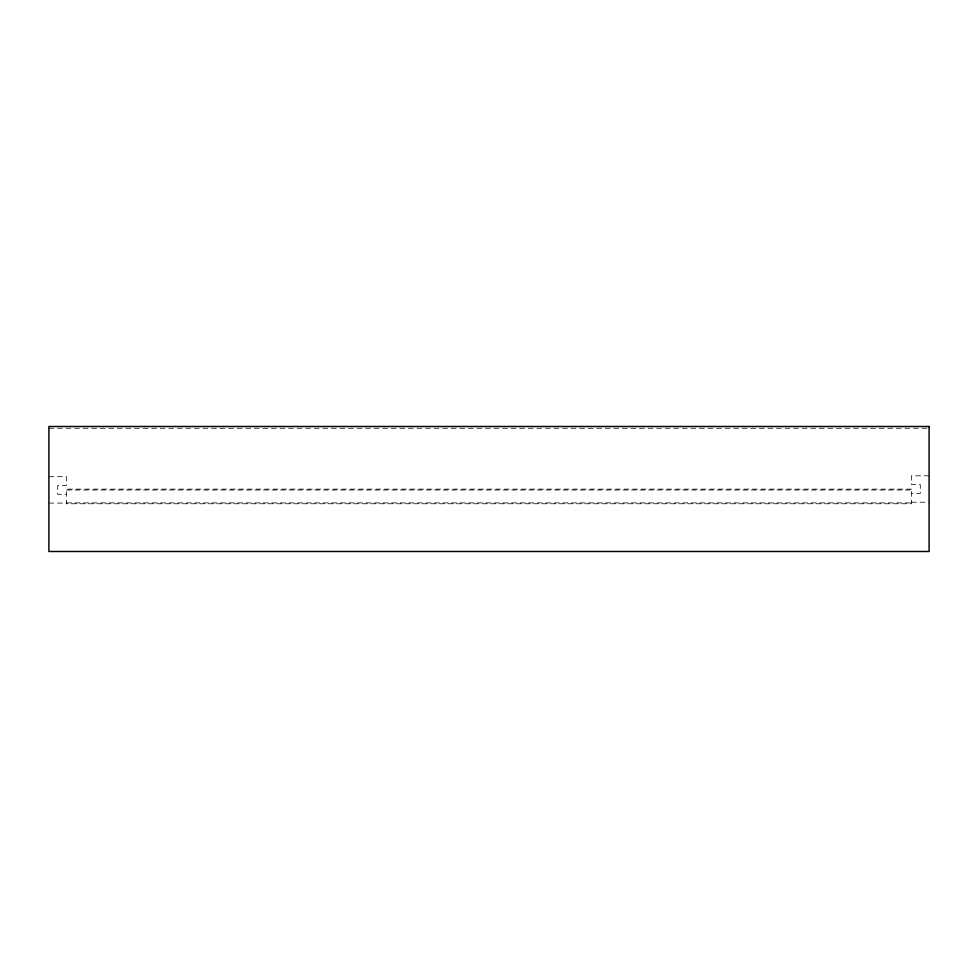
<?xml version="1.0" encoding="UTF-8"?>
<svg xmlns="http://www.w3.org/2000/svg" width="978" height="978" viewBox="0 0 978 978"><rect width="100%" height="100%" fill="white"/><g stroke="black" fill="none" stroke-linecap="round" stroke-linejoin="round"><path stroke-width="0.73" stroke-dasharray="4.89 3.67" d="M48.9 428.266L927.572 428.266M929.1 475.797L911.496 475.797L911.496 484.599L920.298 484.599L920.298 493.401L911.496 493.401M48.9 476.677L66.504 476.677L66.504 485.479L57.702 485.479L57.702 494.281L66.504 494.281M66.504 490.002L911.496 490.002M911.496 502.203L929.1 502.203M66.504 502.888L911.496 502.888M48.9 503.083L66.504 503.083M911.496 489.134L66.504 489.134L66.504 503.756L911.496 503.756L911.496 489.134"/><path stroke-width="1.47" d="M929.1 426.506L48.9 426.506L48.9 551.494L929.1 551.494L929.1 426.506"/></g></svg>
